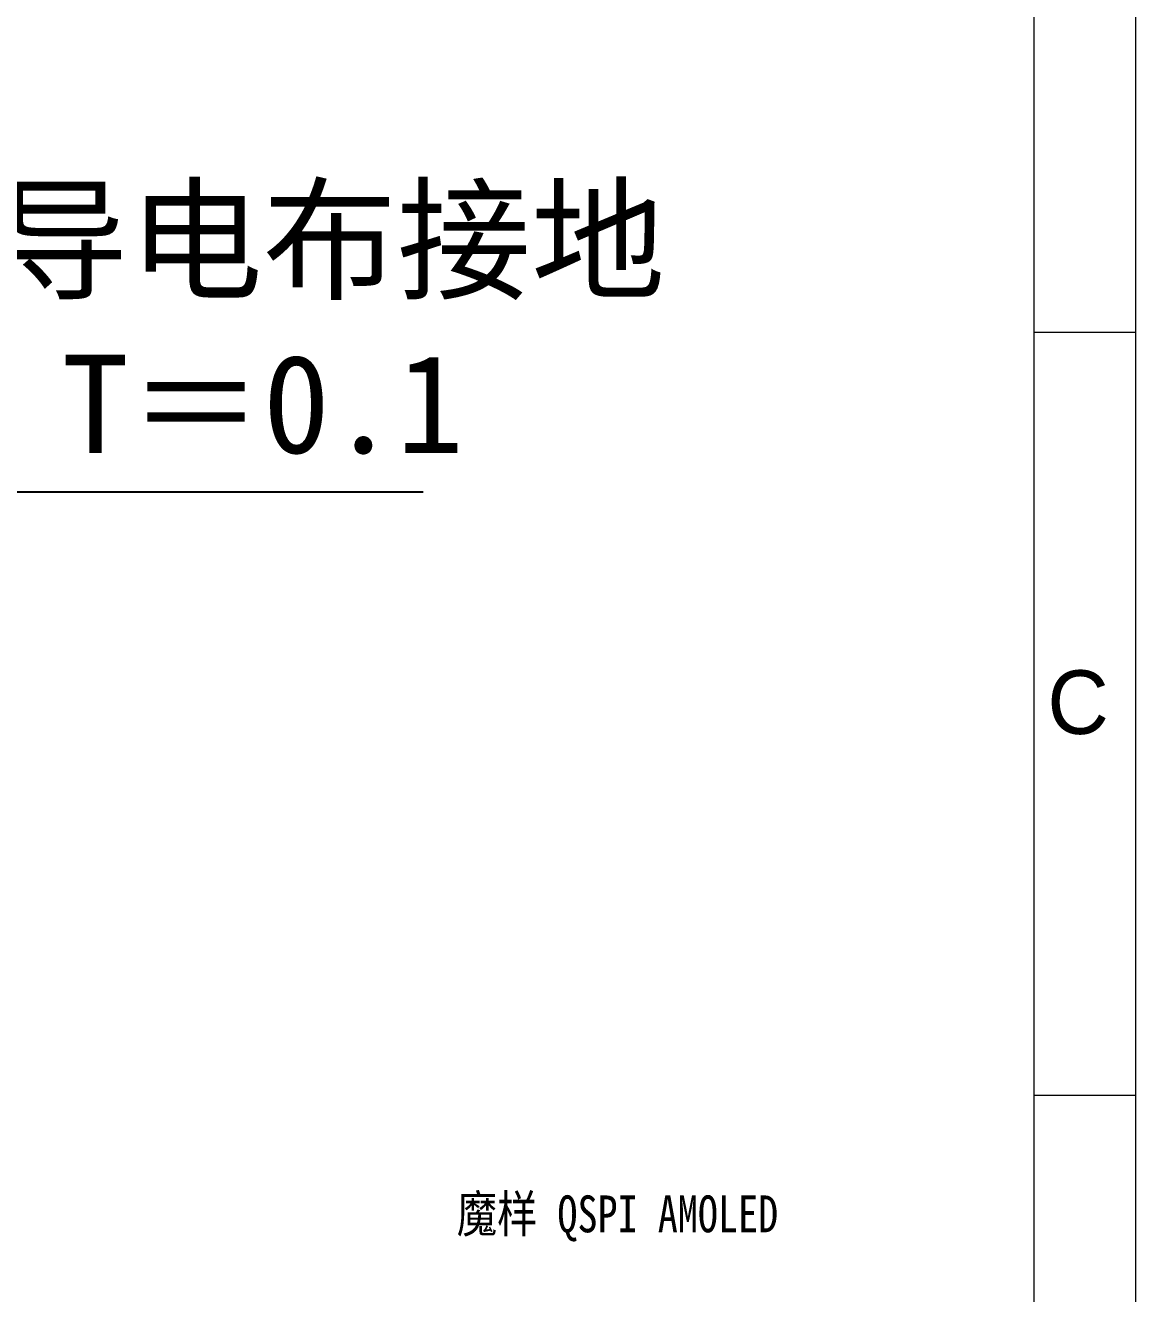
# Model space of a CAD drawing. Header units: millimetres. Extents: x 1134 to 2451, y -9 to 375.
# Drawn here: x 2406.3 to 2451.4, y 270.1 to 321.7 of the extents above; entities that cross this region are included whole.
import ezdxf

# ---------------------------------------------------------------- set-up
doc = ezdxf.new("R2010")
doc.units = ezdxf.units.MM
doc.layers.get('Defpoints').update_dxf_attribs({"lineweight": 5})
doc.layers.add('DIM', color=3, linetype='Continuous', lineweight=5)
doc.layers.add('图框', color=7, linetype='Continuous', lineweight=5)
doc.styles.add('RD', font='ROMAND.shx', dxfattribs={"width": 0.8})
doc.styles.get("Standard").update_dxf_attribs({"font": 'txt', "bigfont": 'gbcbig.shx'})
doc.dimstyles.new('DIM', dxfattribs={"dimtxt": 1.5, "dimasz": 0.8, "dimexe": 0, "dimexo": 0.5, "dimgap": 0.11, "dimtad": 0, "dimzin": 1, "dimdsep": 46, "dimtxsty": 'RD', "dimcen": 0, "dimclrd": 256, "dimclre": 256, "dimclrt": 256, "dimadec": 0, "dimazin": 0, "dimtm": 1e-09, "dimtfac": 1, "dimtofl": 0, "dimtmove": 0, "dimatfit": 3, "dimfxl": 0, "dimlwe": -1, "dimarcsym": 0})

msp = doc.modelspace()

# ---------------------------------------------------------------- linework, layer by layer
at = {"layer": '图框', "color": 7, "linetype": 'ByBlock', "lineweight": 5, "ltscale": 0.55}
for p, q in [((2447.3091, 371.2891), (2447.3091, 154.0227)), ((2451.4475, 309.2127), (2447.3091, 309.2127)), ((2451.4475, 278.1746), (2447.3091, 278.1746))]:
    msp.add_line(p, q, dxfattribs=at)
msp.add_lwpolyline([(2132.8347, 375.4275), (2451.4475, 375.4275), (2451.4475, 149.8842), (2132.8347, 149.8842)], close=True, dxfattribs=at)

# ---------------------------------------------------------------- texts
at = {"layer": 'Defpoints', "color": 252, "lineweight": 5, "insert": (2423.8409, 274.1094), "char_height": 1.5, "width": 16.393021, "attachment_point": 1, "style": 'RD'}
msp.add_mtext('{\\fSimSun|b0|i0|c134|p2;\\C1;魔样 QSPI AMOLED}', dxfattribs=at)
at = {"layer": 'DIM', "lineweight": 5, "insert": (2415.9502, 309.6074, -24.5534), "char_height": 4, "width": 66.373552, "attachment_point": 5}
msp.add_mtext('{\\fSimSun|b0|i0|c134|p2;贴导电布接地\\PT＝0.1}', dxfattribs=at)
at = {"layer": '图框', "color": 7, "linetype": 'ByBlock', "lineweight": 5, "ltscale": 0.55, "insert": (2450.3561, 292.8419), "char_height": 2.586514, "width": 4.402867, "attachment_point": 9}
msp.add_mtext('{\\f\uffd0ￂﾼﾚￃ\ufff7\ufff3w|b0|i0|c134|p54;C}', dxfattribs=at)

# ---------------------------------------------------------------- leaders
at = {"layer": 'DIM', "lineweight": 5}
msp.add_leader([(2391.3948, 296.141), (2401.0285, 302.7317), (2422.4743, 302.7317)], dimstyle='DIM', override={"dimgap": 0.11, "dimtad": 0}, dxfattribs=at)

doc.saveas('drawing.dxf')
